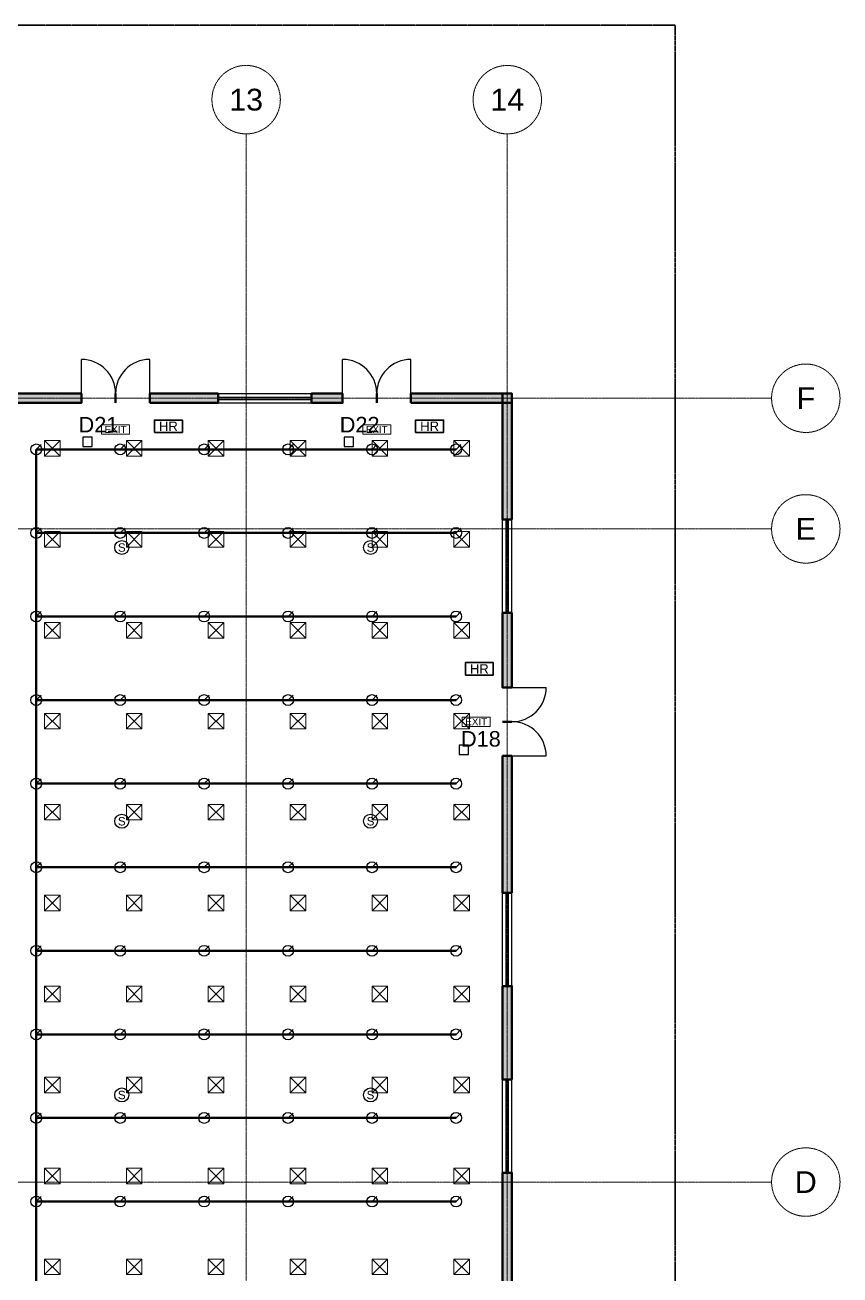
# Model space of a CAD drawing. Header units: millimetres. Extents: x -5300 to 125300, y -375 to 90375.
# Drawn here: x 99088 to 125300, y 49812 to 90000 of the extents above; entities that cross this region are included whole.
import ezdxf
from ezdxf.enums import TextEntityAlignment as Align

# ---------------------------------------------------------------- set-up
doc = ezdxf.new("R2010")
doc.units = ezdxf.units.MM
doc.linetypes.add('CENTER', pattern=[5.08, 3.175, -0.635, 0.635, -0.635])
doc.linetypes.add('PHANTOM', pattern=[6.35, 3.175, -0.635, 0.635, -0.635, 0.635, -0.635])
for name, color, linetype, lineweight in [('A-ANNO-SYMB', 2, 'Continuous', 18), ('A-DOOR', 3, 'Continuous', 25), ('A-GLAZ', 5, 'Continuous', 25), ('A-GRID', 1, 'CENTER', 13), ('A-WALL', 7, 'Continuous', 50), ('A-WALL-PATT', 8, 'Continuous', 9), ('C-PROP-LINE', 1, 'PHANTOM', 35), ('E-ANNO-TEXT', 52, 'Continuous', 18), ('E-FALM', 230, 'Continuous', 25), ('E-LITE-EMER', 40, 'Continuous', 18), ('FP-ANNO-TEXT', 14, 'Continuous', 18), ('FP-HOSE', 20, 'Continuous', 35), ('FP-SPRK-HEAD', 1, 'Continuous', 25), ('FP-SPRK-PIPE', 12, 'Continuous', 50), ('M-HVAC-SCD', 4, 'Continuous', 18)]:
    doc.layers.add(name, color=color, linetype=linetype, lineweight=lineweight)
doc.styles.add('BS-ARIAL', font='arial.ttf')

msp = doc.modelspace()

# ---------------------------------------------------------------- hatches: boundary and pattern name
at = {"layer": 'A-WALL-PATT'}
for points in [[(91900, 77850), (100900, 77850), (100900, 78150), (91900, 78150)], [(103100, 77850), (105300, 77850), (105300, 78150), (103100, 78150)], [(108300, 77850), (109300, 77850), (109300, 78150), (108300, 78150)], [(111500, 77850), (114750, 77850), (114750, 78150), (111500, 78150)], [(114750, 74100), (114750, 78150), (114450, 78150), (114450, 74100)], [(114750, 68700), (114750, 71100), (114450, 71100), (114450, 68700)], [(114750, 62100), (114750, 66500), (114450, 66500), (114450, 62100)], [(114750, 56100), (114750, 59100), (114450, 59100), (114450, 56100)], [(114750, 47900), (114750, 53100), (114450, 53100), (114450, 47900)]]:
    msp.add_hatch(color=256, dxfattribs=at).paths.add_polyline_path(points)

# ---------------------------------------------------------------- linework, layer by layer
at = {"layer": 'A-DOOR'}
for p, q in [((100900, 78150), (100900, 79250)), ((103100, 78150), (103100, 79250)), ((109300, 78150), (109300, 79250)), ((111500, 78150), (111500, 79250)), ((114750, 68700), (115850, 68700)), ((114750, 66500), (115850, 66500))]:
    msp.add_line(p, q, dxfattribs=at)
for centre, start, end in [((100900, 78150), 0, 90), ((103100, 78150), 90, 180), ((109300, 78150), 0, 90), ((111500, 78150), 90, 180), ((114750, 68700), -90, 0), ((114750, 66500), 0, 90)]:
    msp.add_arc(centre, 1100, start, end, dxfattribs=at)
at = {"layer": 'A-GLAZ'}
for p, q in [((105300, 78150), (108300, 78150)), ((105300, 78037.5), (108300, 78037.5)), ((105300, 77962.5), (108300, 77962.5)), ((105300, 77850), (108300, 77850)), ((114450, 71100), (114450, 74100)), ((114562.5, 71100), (114562.5, 74100)), ((114637.5, 71100), (114637.5, 74100)), ((114750, 71100), (114750, 74100)), ((114450, 59100), (114450, 62100)), ((114562.5, 59100), (114562.5, 62100)), ((114637.5, 59100), (114637.5, 62100)), ((114750, 59100), (114750, 62100)), ((114450, 53100), (114450, 56100)), ((114562.5, 53100), (114562.5, 56100)), ((114637.5, 53100), (114637.5, 56100)), ((114750, 53100), (114750, 56100))]:
    msp.add_line(p, q, dxfattribs=at)
at = {"layer": 'A-GRID'}
for p, q in [((106200, 7100), (106200, 86500)), ((114600, 7100), (114600, 86500)), ((-3100, 78000), (123100, 78000)), ((-3100, 73800), (123100, 73800)), ((-3100, 52800), (123100, 52800))]:
    msp.add_line(p, q, dxfattribs=at)
for centre in [(106200, 87600), (114600, 87600), (124200, 78000), (124200, 73800), (124200, 52800)]:
    msp.add_circle(centre, 1100, dxfattribs=at)
at = {"layer": 'A-WALL'}
for p, q in [((100900, 77850), (100900, 78150)), ((102000, 77850), (102000, 78150)), ((102000, 77850), (102000, 78150)), ((103100, 77850), (103100, 78150)), ((105300, 77850), (105300, 78150)), ((108300, 77850), (108300, 78150)), ((109300, 77850), (109300, 78150)), ((110400, 77850), (110400, 78150)), ((110400, 77850), (110400, 78150)), ((111500, 77850), (111500, 78150)), ((114750, 74100), (114450, 74100)), ((114750, 71100), (114450, 71100)), ((114750, 68700), (114450, 68700)), ((114750, 67600), (114450, 67600)), ((114750, 67600), (114450, 67600)), ((114750, 66500), (114450, 66500)), ((114750, 62100), (114450, 62100)), ((114750, 59100), (114450, 59100)), ((114750, 56100), (114450, 56100)), ((114750, 53100), (114450, 53100))]:
    msp.add_line(p, q, dxfattribs=at)
for points in [[(91900, 77850), (100900, 77850), (100900, 78150), (91900, 78150)], [(103100, 77850), (105300, 77850), (105300, 78150), (103100, 78150)], [(108300, 77850), (109300, 77850), (109300, 78150), (108300, 78150)], [(111500, 77850), (114750, 77850), (114750, 78150), (111500, 78150)], [(114750, 74100), (114750, 78150), (114450, 78150), (114450, 74100)], [(114750, 68700), (114750, 71100), (114450, 71100), (114450, 68700)], [(114750, 62100), (114750, 66500), (114450, 66500), (114450, 62100)], [(114750, 56100), (114750, 59100), (114450, 59100), (114450, 56100)], [(114750, 47900), (114750, 53100), (114450, 53100), (114450, 47900)]]:
    msp.add_lwpolyline(points, close=True, dxfattribs=at)
at = {"layer": 'C-PROP-LINE'}
msp.add_lwpolyline([(0, 0), (120000, 0), (120000, 90000), (0, 90000)], close=True, dxfattribs=at)
at = {"layer": 'E-FALM'}
for points in [[(100950, 76450), (101250, 76450), (101250, 76750), (100950, 76750)], [(109350, 76450), (109650, 76450), (109650, 76750), (109350, 76750)], [(113050, 66550), (113350, 66550), (113350, 66850), (113050, 66850)]]:
    msp.add_lwpolyline(points, close=True, dxfattribs=at)
for centre in [(102200, 73200), (110200, 73200), (102200, 64400), (110200, 64400), (102200, 55600), (110200, 55600)]:
    msp.add_circle(centre, 225, dxfattribs=at)
at = {"layer": 'E-LITE-EMER'}
for points in [[(101550, 76850), (102450, 76850), (102450, 77150), (101550, 77150)], [(109950, 76850), (110850, 76850), (110850, 77150), (109950, 77150)], [(113150, 67450), (114050, 67450), (114050, 67750), (113150, 67750)]]:
    msp.add_lwpolyline(points, close=True, dxfattribs=at)
at = {"layer": 'FP-HOSE'}
for points in [[(103250, 76900), (104150, 76900), (104150, 77300), (103250, 77300)], [(111650, 76900), (112550, 76900), (112550, 77300), (111650, 77300)], [(113250, 69100), (114150, 69100), (114150, 69500), (113250, 69500)]]:
    msp.add_lwpolyline(points, close=True, dxfattribs=at)
at = {"layer": 'FP-SPRK-HEAD'}
for p, q in [((99450, 76356.5), (99607.5, 76514)), ((102150, 76356.5), (102307.5, 76514)), ((104850, 76356.5), (105007.5, 76514)), ((107550, 76356.5), (107707.5, 76514)), ((110250, 76356.5), (110407.5, 76514)), ((112950, 76356.5), (113107.5, 76514)), ((99450, 73669.6), (99607.5, 73827.1)), ((102150, 73669.6), (102307.5, 73827.1)), ((104850, 73669.6), (105007.5, 73827.1)), ((107550, 73669.6), (107707.5, 73827.1)), ((110250, 73669.6), (110407.5, 73827.1)), ((112950, 73669.6), (113107.5, 73827.1)), ((99450, 70982.6), (99607.5, 71140.1)), ((102150, 70982.6), (102307.5, 71140.1)), ((104850, 70982.6), (105007.5, 71140.1)), ((107550, 70982.6), (107707.5, 71140.1)), ((110250, 70982.6), (110407.5, 71140.1)), ((112950, 70982.6), (113107.5, 71140.1)), ((99450, 68295.7), (99607.5, 68453.2)), ((102150, 68295.7), (102307.5, 68453.2)), ((104850, 68295.7), (105007.5, 68453.2)), ((107550, 68295.7), (107707.5, 68453.2)), ((110250, 68295.7), (110407.5, 68453.2)), ((112950, 68295.7), (113107.5, 68453.2)), ((99450, 65608.7), (99607.5, 65766.2)), ((102150, 65608.7), (102307.5, 65766.2)), ((104850, 65608.7), (105007.5, 65766.2)), ((107550, 65608.7), (107707.5, 65766.2)), ((110250, 65608.7), (110407.5, 65766.2)), ((112950, 65608.7), (113107.5, 65766.2)), ((99450, 62921.7), (99607.5, 63079.2)), ((102150, 62921.7), (102307.5, 63079.2)), ((104850, 62921.7), (105007.5, 63079.2)), ((107550, 62921.7), (107707.5, 63079.2)), ((110250, 62921.7), (110407.5, 63079.2)), ((112950, 62921.7), (113107.5, 63079.2)), ((99450, 60234.8), (99607.5, 60392.3)), ((102150, 60234.8), (102307.5, 60392.3)), ((104850, 60234.8), (105007.5, 60392.3)), ((107550, 60234.8), (107707.5, 60392.3)), ((110250, 60234.8), (110407.5, 60392.3)), ((112950, 60234.8), (113107.5, 60392.3)), ((99450, 57547.8), (99607.5, 57705.3)), ((102150, 57547.8), (102307.5, 57705.3)), ((104850, 57547.8), (105007.5, 57705.3)), ((107550, 57547.8), (107707.5, 57705.3)), ((110250, 57547.8), (110407.5, 57705.3)), ((112950, 57547.8), (113107.5, 57705.3)), ((99450, 54860.9), (99607.5, 55018.4)), ((102150, 54860.9), (102307.5, 55018.4)), ((104850, 54860.9), (105007.5, 55018.4)), ((107550, 54860.9), (107707.5, 55018.4)), ((110250, 54860.9), (110407.5, 55018.4)), ((112950, 54860.9), (113107.5, 55018.4)), ((99450, 52173.9), (99607.5, 52331.4)), ((102150, 52173.9), (102307.5, 52331.4)), ((104850, 52173.9), (105007.5, 52331.4)), ((107550, 52173.9), (107707.5, 52331.4)), ((110250, 52173.9), (110407.5, 52331.4)), ((112950, 52173.9), (113107.5, 52331.4))]:
    msp.add_line(p, q, dxfattribs=at)
for centre in [(99450, 76356.5), (102150, 76356.5), (104850, 76356.5), (107550, 76356.5), (110250, 76356.5), (112950, 76356.5), (99450, 73669.6), (102150, 73669.6), (104850, 73669.6), (107550, 73669.6), (110250, 73669.6), (112950, 73669.6), (99450, 70982.6), (102150, 70982.6), (104850, 70982.6), (107550, 70982.6), (110250, 70982.6), (112950, 70982.6), (99450, 68295.7), (102150, 68295.7), (104850, 68295.7), (107550, 68295.7), (110250, 68295.7), (112950, 68295.7), (99450, 65608.7), (102150, 65608.7), (104850, 65608.7), (107550, 65608.7), (110250, 65608.7), (112950, 65608.7), (99450, 62921.7), (102150, 62921.7), (104850, 62921.7), (107550, 62921.7), (110250, 62921.7), (112950, 62921.7), (99450, 60234.8), (102150, 60234.8), (104850, 60234.8), (107550, 60234.8), (110250, 60234.8), (112950, 60234.8), (99450, 57547.8), (102150, 57547.8), (104850, 57547.8), (107550, 57547.8), (110250, 57547.8), (112950, 57547.8), (99450, 54860.9), (102150, 54860.9), (104850, 54860.9), (107550, 54860.9), (110250, 54860.9), (112950, 54860.9), (99450, 52173.9), (102150, 52173.9), (104850, 52173.9), (107550, 52173.9), (110250, 52173.9), (112950, 52173.9)]:
    msp.add_circle(centre, 175, dxfattribs=at)
at = {"layer": 'FP-SPRK-PIPE'}
for p, q in [((99450, 76356.5), (102150, 76356.5)), ((99450, 73669.6), (99450, 76356.5)), ((102150, 76356.5), (104850, 76356.5)), ((104850, 76356.5), (107550, 76356.5)), ((107550, 76356.5), (110250, 76356.5)), ((110250, 76356.5), (112950, 76356.5)), ((99450, 73669.6), (102150, 73669.6)), ((99450, 70982.6), (99450, 73669.6)), ((102150, 73669.6), (104850, 73669.6)), ((104850, 73669.6), (107550, 73669.6)), ((107550, 73669.6), (110250, 73669.6)), ((110250, 73669.6), (112950, 73669.6)), ((99450, 70982.6), (102150, 70982.6)), ((99450, 68295.7), (99450, 70982.6)), ((102150, 70982.6), (104850, 70982.6)), ((104850, 70982.6), (107550, 70982.6)), ((107550, 70982.6), (110250, 70982.6)), ((110250, 70982.6), (112950, 70982.6)), ((99450, 68295.7), (102150, 68295.7)), ((99450, 65608.7), (99450, 68295.7)), ((102150, 68295.7), (104850, 68295.7)), ((104850, 68295.7), (107550, 68295.7)), ((107550, 68295.7), (110250, 68295.7)), ((110250, 68295.7), (112950, 68295.7)), ((99450, 65608.7), (102150, 65608.7)), ((99450, 62921.7), (99450, 65608.7)), ((102150, 65608.7), (104850, 65608.7)), ((104850, 65608.7), (107550, 65608.7)), ((107550, 65608.7), (110250, 65608.7)), ((110250, 65608.7), (112950, 65608.7)), ((99450, 62921.7), (102150, 62921.7)), ((99450, 60234.8), (99450, 62921.7)), ((102150, 62921.7), (104850, 62921.7)), ((104850, 62921.7), (107550, 62921.7)), ((107550, 62921.7), (110250, 62921.7)), ((110250, 62921.7), (112950, 62921.7)), ((99450, 60234.8), (102150, 60234.8)), ((99450, 57547.8), (99450, 60234.8)), ((102150, 60234.8), (104850, 60234.8)), ((104850, 60234.8), (107550, 60234.8)), ((107550, 60234.8), (110250, 60234.8)), ((110250, 60234.8), (112950, 60234.8)), ((99450, 57547.8), (102150, 57547.8)), ((99450, 54860.9), (99450, 57547.8)), ((102150, 57547.8), (104850, 57547.8)), ((104850, 57547.8), (107550, 57547.8)), ((107550, 57547.8), (110250, 57547.8)), ((110250, 57547.8), (112950, 57547.8)), ((99450, 54860.9), (102150, 54860.9)), ((99450, 52173.9), (99450, 54860.9)), ((102150, 54860.9), (104850, 54860.9)), ((104850, 54860.9), (107550, 54860.9)), ((107550, 54860.9), (110250, 54860.9)), ((110250, 54860.9), (112950, 54860.9)), ((99450, 52173.9), (102150, 52173.9)), ((99450, 49487), (99450, 52173.9)), ((102150, 52173.9), (104850, 52173.9)), ((104850, 52173.9), (107550, 52173.9)), ((107550, 52173.9), (110250, 52173.9)), ((110250, 52173.9), (112950, 52173.9))]:
    msp.add_line(p, q, dxfattribs=at)
at = {"layer": 'M-HVAC-SCD'}
for p, q in [((99716.7, 76138.1), (100216.7, 76638.1)), ((99716.7, 76638.1), (100216.7, 76138.1)), ((102350, 76138.1), (102850, 76638.1)), ((102350, 76638.1), (102850, 76138.1)), ((104983.3, 76138.1), (105483.3, 76638.1)), ((104983.3, 76638.1), (105483.3, 76138.1)), ((107616.7, 76138.1), (108116.7, 76638.1)), ((107616.7, 76638.1), (108116.7, 76138.1)), ((110250, 76138.1), (110750, 76638.1)), ((110250, 76638.1), (110750, 76138.1)), ((112883.3, 76138.1), (113383.3, 76638.1)), ((112883.3, 76638.1), (113383.3, 76138.1)), ((99716.7, 73214.3), (100216.7, 73714.3)), ((99716.7, 73714.3), (100216.7, 73214.3)), ((102350, 73214.3), (102850, 73714.3)), ((102350, 73714.3), (102850, 73214.3)), ((104983.3, 73214.3), (105483.3, 73714.3)), ((104983.3, 73714.3), (105483.3, 73214.3)), ((107616.7, 73214.3), (108116.7, 73714.3)), ((107616.7, 73714.3), (108116.7, 73214.3)), ((110250, 73214.3), (110750, 73714.3)), ((110250, 73714.3), (110750, 73214.3)), ((112883.3, 73214.3), (113383.3, 73714.3)), ((112883.3, 73714.3), (113383.3, 73214.3)), ((99716.7, 70290.5), (100216.7, 70790.5)), ((99716.7, 70790.5), (100216.7, 70290.5)), ((102350, 70290.5), (102850, 70790.5)), ((102350, 70790.5), (102850, 70290.5)), ((104983.3, 70290.5), (105483.3, 70790.5)), ((104983.3, 70790.5), (105483.3, 70290.5)), ((107616.7, 70290.5), (108116.7, 70790.5)), ((107616.7, 70790.5), (108116.7, 70290.5)), ((110250, 70290.5), (110750, 70790.5)), ((110250, 70790.5), (110750, 70290.5)), ((112883.3, 70290.5), (113383.3, 70790.5)), ((112883.3, 70790.5), (113383.3, 70290.5)), ((99716.7, 67366.7), (100216.7, 67866.7)), ((99716.7, 67866.7), (100216.7, 67366.7)), ((102350, 67366.7), (102850, 67866.7)), ((102350, 67866.7), (102850, 67366.7)), ((104983.3, 67366.7), (105483.3, 67866.7)), ((104983.3, 67866.7), (105483.3, 67366.7)), ((107616.7, 67366.7), (108116.7, 67866.7)), ((107616.7, 67866.7), (108116.7, 67366.7)), ((110250, 67366.7), (110750, 67866.7)), ((110250, 67866.7), (110750, 67366.7)), ((112883.3, 67366.7), (113383.3, 67866.7)), ((112883.3, 67866.7), (113383.3, 67366.7)), ((99716.7, 64442.9), (100216.7, 64942.9)), ((99716.7, 64942.9), (100216.7, 64442.9)), ((102350, 64442.9), (102850, 64942.9)), ((102350, 64942.9), (102850, 64442.9)), ((104983.3, 64442.9), (105483.3, 64942.9)), ((104983.3, 64942.9), (105483.3, 64442.9)), ((107616.7, 64442.9), (108116.7, 64942.9)), ((107616.7, 64942.9), (108116.7, 64442.9)), ((110250, 64442.9), (110750, 64942.9)), ((110250, 64942.9), (110750, 64442.9)), ((112883.3, 64442.9), (113383.3, 64942.9)), ((112883.3, 64942.9), (113383.3, 64442.9)), ((99716.7, 61519), (100216.7, 62019)), ((99716.7, 62019), (100216.7, 61519)), ((102350, 61519), (102850, 62019)), ((102350, 62019), (102850, 61519)), ((104983.3, 61519), (105483.3, 62019)), ((104983.3, 62019), (105483.3, 61519)), ((107616.7, 61519), (108116.7, 62019)), ((107616.7, 62019), (108116.7, 61519)), ((110250, 61519), (110750, 62019)), ((110250, 62019), (110750, 61519)), ((112883.3, 61519), (113383.3, 62019)), ((112883.3, 62019), (113383.3, 61519)), ((99716.7, 58595.2), (100216.7, 59095.2)), ((99716.7, 59095.2), (100216.7, 58595.2)), ((102350, 58595.2), (102850, 59095.2)), ((102350, 59095.2), (102850, 58595.2)), ((104983.3, 58595.2), (105483.3, 59095.2)), ((104983.3, 59095.2), (105483.3, 58595.2)), ((107616.7, 58595.2), (108116.7, 59095.2)), ((107616.7, 59095.2), (108116.7, 58595.2)), ((110250, 58595.2), (110750, 59095.2)), ((110250, 59095.2), (110750, 58595.2)), ((112883.3, 58595.2), (113383.3, 59095.2)), ((112883.3, 59095.2), (113383.3, 58595.2)), ((99716.7, 55671.4), (100216.7, 56171.4)), ((99716.7, 56171.4), (100216.7, 55671.4)), ((102350, 55671.4), (102850, 56171.4)), ((102350, 56171.4), (102850, 55671.4)), ((104983.3, 55671.4), (105483.3, 56171.4)), ((104983.3, 56171.4), (105483.3, 55671.4)), ((107616.7, 55671.4), (108116.7, 56171.4)), ((107616.7, 56171.4), (108116.7, 55671.4)), ((110250, 55671.4), (110750, 56171.4)), ((110250, 56171.4), (110750, 55671.4)), ((112883.3, 55671.4), (113383.3, 56171.4)), ((112883.3, 56171.4), (113383.3, 55671.4)), ((99716.7, 52747.6), (100216.7, 53247.6)), ((99716.7, 53247.6), (100216.7, 52747.6)), ((102350, 52747.6), (102850, 53247.6)), ((102350, 53247.6), (102850, 52747.6)), ((104983.3, 52747.6), (105483.3, 53247.6)), ((104983.3, 53247.6), (105483.3, 52747.6)), ((107616.7, 52747.6), (108116.7, 53247.6)), ((107616.7, 53247.6), (108116.7, 52747.6)), ((110250, 52747.6), (110750, 53247.6)), ((110250, 53247.6), (110750, 52747.6)), ((112883.3, 52747.6), (113383.3, 53247.6)), ((112883.3, 53247.6), (113383.3, 52747.6)), ((99716.7, 49823.8), (100216.7, 50323.8)), ((99716.7, 50323.8), (100216.7, 49823.8)), ((102350, 49823.8), (102850, 50323.8)), ((102350, 50323.8), (102850, 49823.8)), ((104983.3, 49823.8), (105483.3, 50323.8)), ((104983.3, 50323.8), (105483.3, 49823.8)), ((107616.7, 49823.8), (108116.7, 50323.8)), ((107616.7, 50323.8), (108116.7, 49823.8)), ((110250, 49823.8), (110750, 50323.8)), ((110250, 50323.8), (110750, 49823.8)), ((112883.3, 49823.8), (113383.3, 50323.8)), ((112883.3, 50323.8), (113383.3, 49823.8))]:
    msp.add_line(p, q, dxfattribs=at)
for points in [[(99716.7, 76138.1), (100216.7, 76138.1), (100216.7, 76638.1), (99716.7, 76638.1)], [(102350, 76138.1), (102850, 76138.1), (102850, 76638.1), (102350, 76638.1)], [(104983.3, 76138.1), (105483.3, 76138.1), (105483.3, 76638.1), (104983.3, 76638.1)], [(107616.7, 76138.1), (108116.7, 76138.1), (108116.7, 76638.1), (107616.7, 76638.1)], [(110250, 76138.1), (110750, 76138.1), (110750, 76638.1), (110250, 76638.1)], [(112883.3, 76138.1), (113383.3, 76138.1), (113383.3, 76638.1), (112883.3, 76638.1)], [(99716.7, 73214.3), (100216.7, 73214.3), (100216.7, 73714.3), (99716.7, 73714.3)], [(102350, 73214.3), (102850, 73214.3), (102850, 73714.3), (102350, 73714.3)], [(104983.3, 73214.3), (105483.3, 73214.3), (105483.3, 73714.3), (104983.3, 73714.3)], [(107616.7, 73214.3), (108116.7, 73214.3), (108116.7, 73714.3), (107616.7, 73714.3)], [(110250, 73214.3), (110750, 73214.3), (110750, 73714.3), (110250, 73714.3)], [(112883.3, 73214.3), (113383.3, 73214.3), (113383.3, 73714.3), (112883.3, 73714.3)], [(99716.7, 70290.5), (100216.7, 70290.5), (100216.7, 70790.5), (99716.7, 70790.5)], [(102350, 70290.5), (102850, 70290.5), (102850, 70790.5), (102350, 70790.5)], [(104983.3, 70290.5), (105483.3, 70290.5), (105483.3, 70790.5), (104983.3, 70790.5)], [(107616.7, 70290.5), (108116.7, 70290.5), (108116.7, 70790.5), (107616.7, 70790.5)], [(110250, 70290.5), (110750, 70290.5), (110750, 70790.5), (110250, 70790.5)], [(112883.3, 70290.5), (113383.3, 70290.5), (113383.3, 70790.5), (112883.3, 70790.5)], [(99716.7, 67366.7), (100216.7, 67366.7), (100216.7, 67866.7), (99716.7, 67866.7)], [(102350, 67366.7), (102850, 67366.7), (102850, 67866.7), (102350, 67866.7)], [(104983.3, 67366.7), (105483.3, 67366.7), (105483.3, 67866.7), (104983.3, 67866.7)], [(107616.7, 67366.7), (108116.7, 67366.7), (108116.7, 67866.7), (107616.7, 67866.7)], [(110250, 67366.7), (110750, 67366.7), (110750, 67866.7), (110250, 67866.7)], [(112883.3, 67366.7), (113383.3, 67366.7), (113383.3, 67866.7), (112883.3, 67866.7)], [(99716.7, 64442.9), (100216.7, 64442.9), (100216.7, 64942.9), (99716.7, 64942.9)], [(102350, 64442.9), (102850, 64442.9), (102850, 64942.9), (102350, 64942.9)], [(104983.3, 64442.9), (105483.3, 64442.9), (105483.3, 64942.9), (104983.3, 64942.9)], [(107616.7, 64442.9), (108116.7, 64442.9), (108116.7, 64942.9), (107616.7, 64942.9)], [(110250, 64442.9), (110750, 64442.9), (110750, 64942.9), (110250, 64942.9)], [(112883.3, 64442.9), (113383.3, 64442.9), (113383.3, 64942.9), (112883.3, 64942.9)], [(99716.7, 61519), (100216.7, 61519), (100216.7, 62019), (99716.7, 62019)], [(102350, 61519), (102850, 61519), (102850, 62019), (102350, 62019)], [(104983.3, 61519), (105483.3, 61519), (105483.3, 62019), (104983.3, 62019)], [(107616.7, 61519), (108116.7, 61519), (108116.7, 62019), (107616.7, 62019)], [(110250, 61519), (110750, 61519), (110750, 62019), (110250, 62019)], [(112883.3, 61519), (113383.3, 61519), (113383.3, 62019), (112883.3, 62019)], [(99716.7, 58595.2), (100216.7, 58595.2), (100216.7, 59095.2), (99716.7, 59095.2)], [(102350, 58595.2), (102850, 58595.2), (102850, 59095.2), (102350, 59095.2)], [(104983.3, 58595.2), (105483.3, 58595.2), (105483.3, 59095.2), (104983.3, 59095.2)], [(107616.7, 58595.2), (108116.7, 58595.2), (108116.7, 59095.2), (107616.7, 59095.2)], [(110250, 58595.2), (110750, 58595.2), (110750, 59095.2), (110250, 59095.2)], [(112883.3, 58595.2), (113383.3, 58595.2), (113383.3, 59095.2), (112883.3, 59095.2)], [(99716.7, 55671.4), (100216.7, 55671.4), (100216.7, 56171.4), (99716.7, 56171.4)], [(102350, 55671.4), (102850, 55671.4), (102850, 56171.4), (102350, 56171.4)], [(104983.3, 55671.4), (105483.3, 55671.4), (105483.3, 56171.4), (104983.3, 56171.4)], [(107616.7, 55671.4), (108116.7, 55671.4), (108116.7, 56171.4), (107616.7, 56171.4)], [(110250, 55671.4), (110750, 55671.4), (110750, 56171.4), (110250, 56171.4)], [(112883.3, 55671.4), (113383.3, 55671.4), (113383.3, 56171.4), (112883.3, 56171.4)], [(99716.7, 52747.6), (100216.7, 52747.6), (100216.7, 53247.6), (99716.7, 53247.6)], [(102350, 52747.6), (102850, 52747.6), (102850, 53247.6), (102350, 53247.6)], [(104983.3, 52747.6), (105483.3, 52747.6), (105483.3, 53247.6), (104983.3, 53247.6)], [(107616.7, 52747.6), (108116.7, 52747.6), (108116.7, 53247.6), (107616.7, 53247.6)], [(110250, 52747.6), (110750, 52747.6), (110750, 53247.6), (110250, 53247.6)], [(112883.3, 52747.6), (113383.3, 52747.6), (113383.3, 53247.6), (112883.3, 53247.6)], [(99716.7, 49823.8), (100216.7, 49823.8), (100216.7, 50323.8), (99716.7, 50323.8)], [(102350, 49823.8), (102850, 49823.8), (102850, 50323.8), (102350, 50323.8)], [(104983.3, 49823.8), (105483.3, 49823.8), (105483.3, 50323.8), (104983.3, 50323.8)], [(107616.7, 49823.8), (108116.7, 49823.8), (108116.7, 50323.8), (107616.7, 50323.8)], [(110250, 49823.8), (110750, 49823.8), (110750, 50323.8), (110250, 50323.8)], [(112883.3, 49823.8), (113383.3, 49823.8), (113383.3, 50323.8), (112883.3, 50323.8)]]:
    msp.add_lwpolyline(points, close=True, dxfattribs=at)

# ---------------------------------------------------------------- texts
at = {"layer": 'A-ANNO-SYMB', "style": 'BS-ARIAL'}
for s, p in [('D21', (101450, 77150)), ('D22', (109850, 77150)), ('D18', (113750, 67050))]:
    msp.add_text(s, height=500, dxfattribs=at).set_placement(p, align=Align.MIDDLE_CENTER)
at = {"layer": 'A-GRID', "style": 'BS-ARIAL'}
for s, p in [('13', (106200, 87600)), ('14', (114600, 87600)), ('F', (124200, 78000)), ('E', (124200, 73800)), ('D', (124200, 52800))]:
    msp.add_text(s, height=700, dxfattribs=at).set_placement(p, align=Align.MIDDLE_CENTER)
at = {"layer": 'E-ANNO-TEXT', "style": 'BS-ARIAL'}
for p in [(102000, 77000), (110400, 77000), (113600, 67600)]:
    msp.add_text('EXIT', height=225, dxfattribs=at).set_placement(p, align=Align.MIDDLE_CENTER)
at = {"layer": 'E-FALM', "style": 'BS-ARIAL'}
for p in [(102200, 73200), (110200, 73200), (102200, 64400), (110200, 64400), (102200, 55600), (110200, 55600)]:
    msp.add_text('S', height=270, dxfattribs=at).set_placement(p, align=Align.MIDDLE_CENTER)
at = {"layer": 'FP-ANNO-TEXT', "style": 'BS-ARIAL'}
for p in [(103700, 77100), (112100, 77100), (113700, 69300)]:
    msp.add_text('HR', height=300, dxfattribs=at).set_placement(p, align=Align.MIDDLE_CENTER)

doc.saveas('drawing.dxf')
